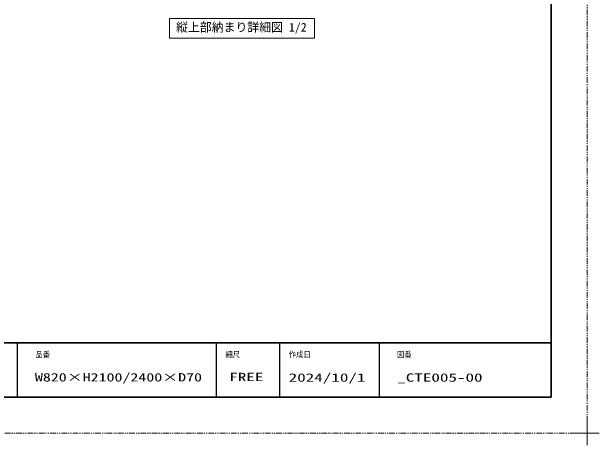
# Model space of a CAD drawing. Units: millimetres, scale not verified. Extents: x -1306 to 1306, y -607 to 607.
# Drawn here: x -249 to 400, y -607 to -128 of the extents above; entities that cross this region are included whole.
import ezdxf
from ezdxf.enums import TextEntityAlignment as Align

# ---------------------------------------------------------------- set-up
doc = ezdxf.new("R2010")
doc.units = ezdxf.units.MM
doc.header["$LTSCALE"] = 5
doc.linetypes.add('USER2', pattern=[2.5, 1.25, -0.25, 0.25, -0.25, 0.25, -0.25])
for name, color, linetype, lineweight in [('0-3_線(黄)', 2, 'Continuous', 15), ('0-6_0', 3, 'Continuous', 25), ('0-A_陰線', 1, 'USER2', 9), ('0-C_図面枠', 7, 'Continuous', 35), ('0-D_一般', 7, 'Continuous', 5)]:
    doc.layers.add(name, color=color, linetype=linetype, lineweight=lineweight)
doc.styles.add('ＭＳ ゴシック', font='')
doc.styles.get('ＭＳ ゴシック').set_extended_font_data('MS Gothic')

# ---------------------------------------------------------------- blocks, each defined once
blk = doc.blocks.new('グループ-13-1')
at = {"layer": '0-D_一般'}
for p, q in [((62041.6, -14029.5), (62041.6, -13365.5)), ((61709.6, -13697.5), (62373.6, -13697.5))]:
    blk.add_line(p, q, dxfattribs=at)

msp = doc.modelspace()

# ---------------------------------------------------------------- linework, layer by layer
at = {"layer": '0-3_線(黄)'}
msp.add_lwpolyline([(-74.631, -135.225), (85.636, -135.225), (85.636, -157.06), (-74.631, -157.06)], close=True, dxfattribs=at)
at = {"layer": '0-6_0', "color": 7}
for p, q in [((-242.964, -494), (-242.964, -554)), ((-22.964, -494), (-22.964, -554)), ((47.036, -494), (47.036, -554)), ((157.036, -494), (157.036, -554))]:
    msp.add_line(p, q, dxfattribs=at)
at = {"layer": '0-A_陰線', "color": 4}
for q in [(387.036, 594), (-1292.964, -594)]:
    msp.add_line((387.036, -594), q, dxfattribs=at)
at = {"layer": '0-C_図面枠'}
msp.add_line((-1252.964, -494), (347.036, -494), dxfattribs=at)
msp.add_lwpolyline([(-1252.964, -554), (347.036, -554), (347.036, 554), (-1252.964, 554)], close=True, dxfattribs=at)

# ---------------------------------------------------------------- block references
at = {"layer": '0-A_陰線', "xscale": 0.04, "yscale": 0.04}
msp.add_blockref('グループ-13-1', (-2094.629, -46.1), dxfattribs=at)

# ---------------------------------------------------------------- texts
at = {"layer": '0-3_線(黄)', "style": 'ＭＳ ゴシック'}
msp.add_text('縦上部納まり詳細図 1/2', height=9.621, dxfattribs=at).set_placement((-67.383, -152.603), align=Align.BOTTOM_LEFT)
at = {"layer": '0-C_図面枠', "style": 'ＭＳ ゴシック'}
for s, height, width, p in [('品番', 6.452, 0.9, (-222.964, -512.073)), ('縮尺', 6.452, 0.9, (-12.964, -512.038)), ('作成日', 6.452, 0.9, (57.036, -511.963)), ('図番', 6.452, 0.9, (176.633, -512.073)), ('W820×H2100/2400×D70', 9.236, 1.4, (-223.459, -539.518)), ('FREE', 9.238, 1.5, (-8.665, -539.129)), ('2024/10/1', 9.238, 1.5, (57.036, -539.776)), ('_CTE005-00', 9.238, 1.5, (177.071, -539.776))]:
    msp.add_text(s, height=height, dxfattribs=dict(at, width=width)).set_placement(p, align=Align.BOTTOM_LEFT)

doc.saveas('drawing.dxf')
